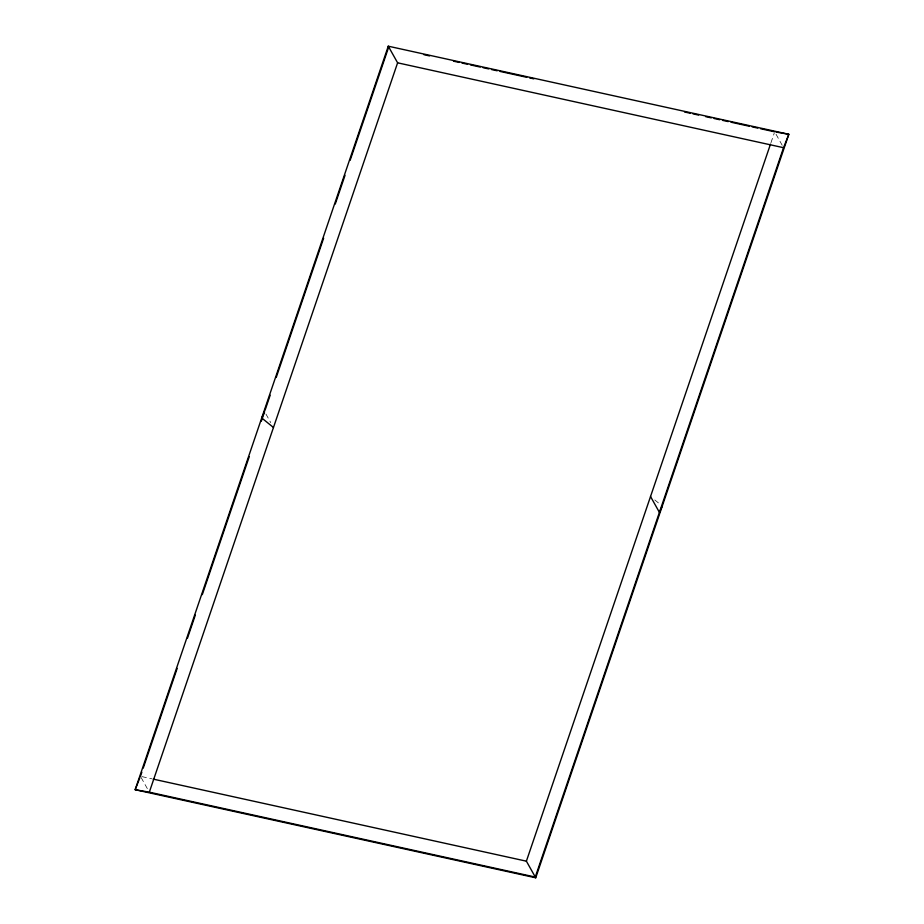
<?xml version="1.0" encoding="UTF-8"?>
<svg xmlns="http://www.w3.org/2000/svg" width="924" height="924" viewBox="0 0 924 924"><rect width="100%" height="100%" fill="white"/><g stroke="black" fill="none" stroke-linecap="round" stroke-linejoin="round"><path stroke-width="0.69" stroke-dasharray="4.62 3.46" d="M770.962 142.746L774.22 133.183M141.857 776.61L151.709 778.782M654.804 499.965L660.14 504.308M776.044 134.257L782.189 145.253M265.95 414.067L270.732 422.614M141.129 777.523L147.956 789.743"/><path stroke-width="1.39" d="M140.448 776.299L141.846 772.21M143.232 768.11L177.177 668.399M187.41 638.357L195.31 615.13M202.287 594.64L249.249 456.699M261.33 421.182L264.587 411.619L261.723 417.96L273.469 427.5M265.049 410.256L270.166 395.229M276.218 377.477L323.643 238.161M335.262 204.019L345.022 175.329M350.138 160.302L388.738 46.939L388.276 46.2L135.17 789.708L535.724 877.8L788.83 134.292L388.276 46.2L397.609 62.82L149.318 792.18L135.17 789.708L139.917 777.638M535.724 877.8L526.391 861.18L770.5 144.109M776.091 132.063L788.83 134.292L783.552 147.701L535.262 877.061L149.318 792.18M662.277 506.04L659.413 512.381L650.531 496.5M423.943 54.689L429.579 55.925M453.522 61.192L459.159 62.428M461.977 63.051L467.613 64.287M470.432 64.911L480.295 67.071M483.102 67.695L488.738 68.93M491.556 69.554L497.193 70.79M500.011 71.414L526.772 77.304M529.591 77.916L533.818 78.852M684.534 111.989L690.17 113.236M692.988 113.848L698.613 115.096M705.659 116.643L711.295 117.879M714.113 118.503L719.75 119.739M722.568 120.363L728.193 121.598M731.011 122.211L749.329 126.242M752.148 126.865L757.772 128.101M760.591 128.725L774.682 131.82M397.609 62.82L783.552 147.701M153.118 779.094L526.391 861.18"/></g></svg>
